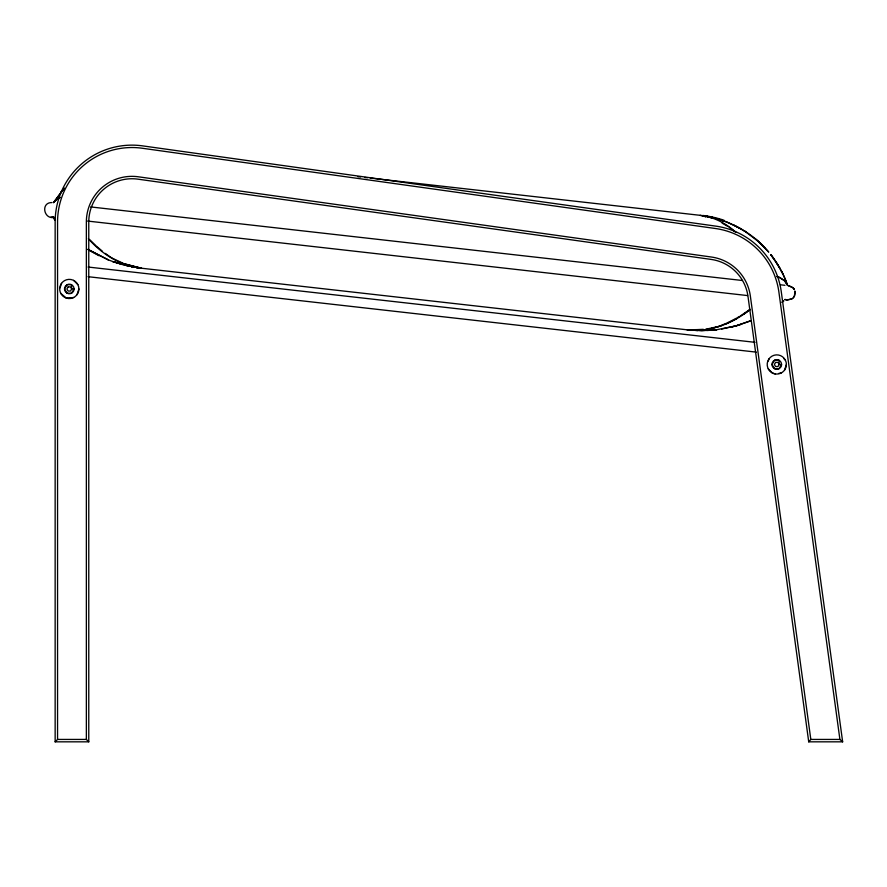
<?xml version="1.0" encoding="UTF-8"?>
<svg xmlns="http://www.w3.org/2000/svg" width="887" height="887" viewBox="0 0 887 887"><rect width="100%" height="100%" fill="white"/><g stroke="black" fill="none" stroke-linecap="round" stroke-linejoin="round"><path stroke-width="1.33" d="M60.061 287.832L61.525 283.319M77.069 294.606L78.899 288.962A9.602 9.602 0 0 0 64.496 280.647A9.602 9.602 0 0 0 64.496 297.278A9.602 9.602 0 0 0 78.899 288.962M768.286 361.076L769.018 358.825M784.551 370.112L786.392 364.468A9.602 9.602 0 0 0 771.989 356.153A9.602 9.602 0 0 0 771.989 372.784A9.602 9.602 0 0 0 786.392 364.468M63.066 189.607L53.53 202.58L57.5 198.721L60.094 197.479M64.463 188.066L53.508 202.657L55.293 200.407L60.205 197.424M808.722 741.831L810.818 739.425L750.358 296.058A45.614 45.614 0 0 0 711.485 257.042L138.305 176.79A45.614 45.614 0 0 0 86.361 221.961L86.361 739.425L88.767 741.831L55.149 741.831L55.149 221.961A76.825 76.825 0 0 1 142.641 145.878L715.82 226.13A76.825 76.825 0 0 1 781.292 291.834L842.65 741.831L808.722 741.831L747.985 296.38A43.219 43.219 0 0 0 711.152 259.414L137.973 179.163A43.219 43.219 0 0 0 88.767 221.961L88.767 741.831M60.981 192.102L63.409 189.374M55.149 741.831L57.555 739.425L57.555 221.961A74.43 74.43 0 0 1 142.308 148.251L715.487 228.513A74.43 74.43 0 0 1 778.908 292.167L839.9 739.425L842.65 741.831M782.057 302.234L783.875 300.748L782.079 302.179M750.036 309.585C732.54 323.644 709.844 332.492 687.192 329.831L140.944 268.162L131.476 266.566L141.576 268.24L124.612 263.882L139.758 268.007L131.775 266.51L140.168 268.051L133.416 266.677M743.86 314.164L749.914 309.663M750.136 309.341L740.379 315.916M737.651 317.513L739.47 316.448M736.742 318.045L729.436 321.859A154.992 105.919 -63.3 0 1 727.007 322.912M725.998 323.955L736.731 318.644M751.112 320.706L736.387 325.828L716.652 329.731M751.145 320.584L736.188 325.784L721.541 329.077M706.739 330.541L716.596 329.764L701.828 330.64L687.203 329.831L703.513 329.476M722.406 325.352L711.696 328.5M731.453 327.126L741.321 324.332M122.362 264.57L112.926 261.621L127.129 265.767L141.576 268.24C120.787 265.978 101.972 254.259 88.39 238.703M73.654 297.522L66.325 298.099L60.737 293.32M778.797 373.394L781.148 373.028M705.886 329.21L718.703 326.449A154.992 105.919 -63.3 0 0 725.799 323.467M696.872 330.164L687.88 329.886L697.681 330.529L687.835 329.909L703.391 329.498M695.508 330.141L689.011 330.019L694.61 330.23M716.596 329.764L701.794 330.574L687.835 329.909L690.574 329.986M694.111 330.286L704.622 329.72M52.023 202.569C40.347 202.225 43.707 220.065 54.562 217.348M51.047 216.938L52.178 216.927M57.555 739.425L86.361 739.425M810.818 739.425L839.9 739.425M689.565 330.042L694.432 330.119M687.203 329.831L692.048 330.286M687.88 329.886L690.64 330.141M357.904 176.69L360.654 177.001M364.779 177.467L367.528 177.777M370.278 178.087L700.12 215.319C713.481 216.794 725.943 223.225 735.778 232.239M90.596 206.926L742.308 280.492M780.427 284.794L784.973 285.304M87.602 221.063L747.575 295.571M88.09 267.031L755.037 342.327M88.09 276.7L756.367 352.139M138.15 267.774L140.9 268.14L131.442 266.011M136.831 267.586L140.944 268.162L127.185 265.712L112.926 261.621M710.764 217.138A135.955 119.157 -87.7 0 0 702.781 215.685C728.16 219.521 752.353 232.183 768.752 252.119L758.019 241.22L744.016 230.62M705.32 216.106L714.102 217.969L710.598 217.182M707.948 216.605L714.102 217.969M134.857 266.887L138.239 267.63M775.282 373.948L772.422 373.028L768.231 368.826M700.12 215.319L706.152 216.805L703.713 216.095M713.248 217.825L721.22 220.153M129.668 265.69L134.735 267.131M710.775 217.082L726.486 221.828L741.576 229.145M707.571 216.661L711.241 217.836M123.493 263.461L111.618 257.917M108.325 259.869L112.882 261.576M87.835 249.435L108.258 259.847L87.935 249.358M90.03 250.81L99.034 255.733M722.073 223.092L727.972 226.507M734.126 225.154L746.422 232.172M729.125 227.227L735.7 232.261M102.182 251.043L96.683 246.386M95.907 245.699L89.82 239.8M755.813 239.191L764.649 247.506M783.664 358.426L785.339 360.111M73.654 280.403L77.856 284.605M52.721 216.75L55.327 219.821M52.732 216.594L55.327 219.699M55.249 220.12L53.819 218.335L55.249 220.187M779.695 267.83L770.77 254.58L774.551 259.658M770.77 254.58C778.021 263.882 783.864 274.338 787.667 285.525L784.651 280.802L779.762 277.587L784.563 280.747L787.667 285.459M776.269 262.286L782.733 273.584L786.558 282.476M781.259 270.679L782.733 273.584M111.629 257.851A154.992 105.919 76.2 0 1 105.365 253.427M710.742 217.282A133.272 116.142 87.1 0 1 723.836 221.151M702.814 215.452A134.314 117.794 -86.3 0 1 724.069 220.275M795.207 292.887L794.419 296.158L794.963 291.014L795.207 292.887M68.099 286.889L66.891 288.962L68.099 291.047L70.494 291.047L71.692 288.962L71.47 284.683L67.113 284.683L64.496 288.962L67.113 293.242L71.47 293.242L74.098 288.962A4.801 4.801 0 0 0 66.891 284.805A4.801 4.801 0 0 0 66.891 293.12A4.801 4.801 0 0 0 74.098 288.962L71.692 288.962L70.494 286.889L68.099 286.889M775.582 362.384L774.384 364.468L775.582 366.542L777.988 366.542L779.185 364.468L778.963 360.189L774.606 360.189L771.989 364.468L774.606 368.748L778.963 368.748L781.591 364.468L779.185 364.468L777.988 362.384L775.582 362.384M794.364 296.28L793.1 297.988L794.364 296.28M791.947 298.919L786.88 300.006L791.947 298.919M789.131 285.78L788.366 285.703L793.1 287.798L789.131 285.78M786.747 299.983L785.028 299.451L786.747 299.983M779.706 277.531L776.879 276.522L779.706 277.531M793.832 288.663L793.189 287.898L794.419 289.628L793.832 288.663M773.763 368.194A4.801 4.801 0 0 0 781.525 365.222A4.801 4.801 0 0 0 775.061 359.978A4.801 4.801 0 0 0 773.763 368.194"/></g></svg>
